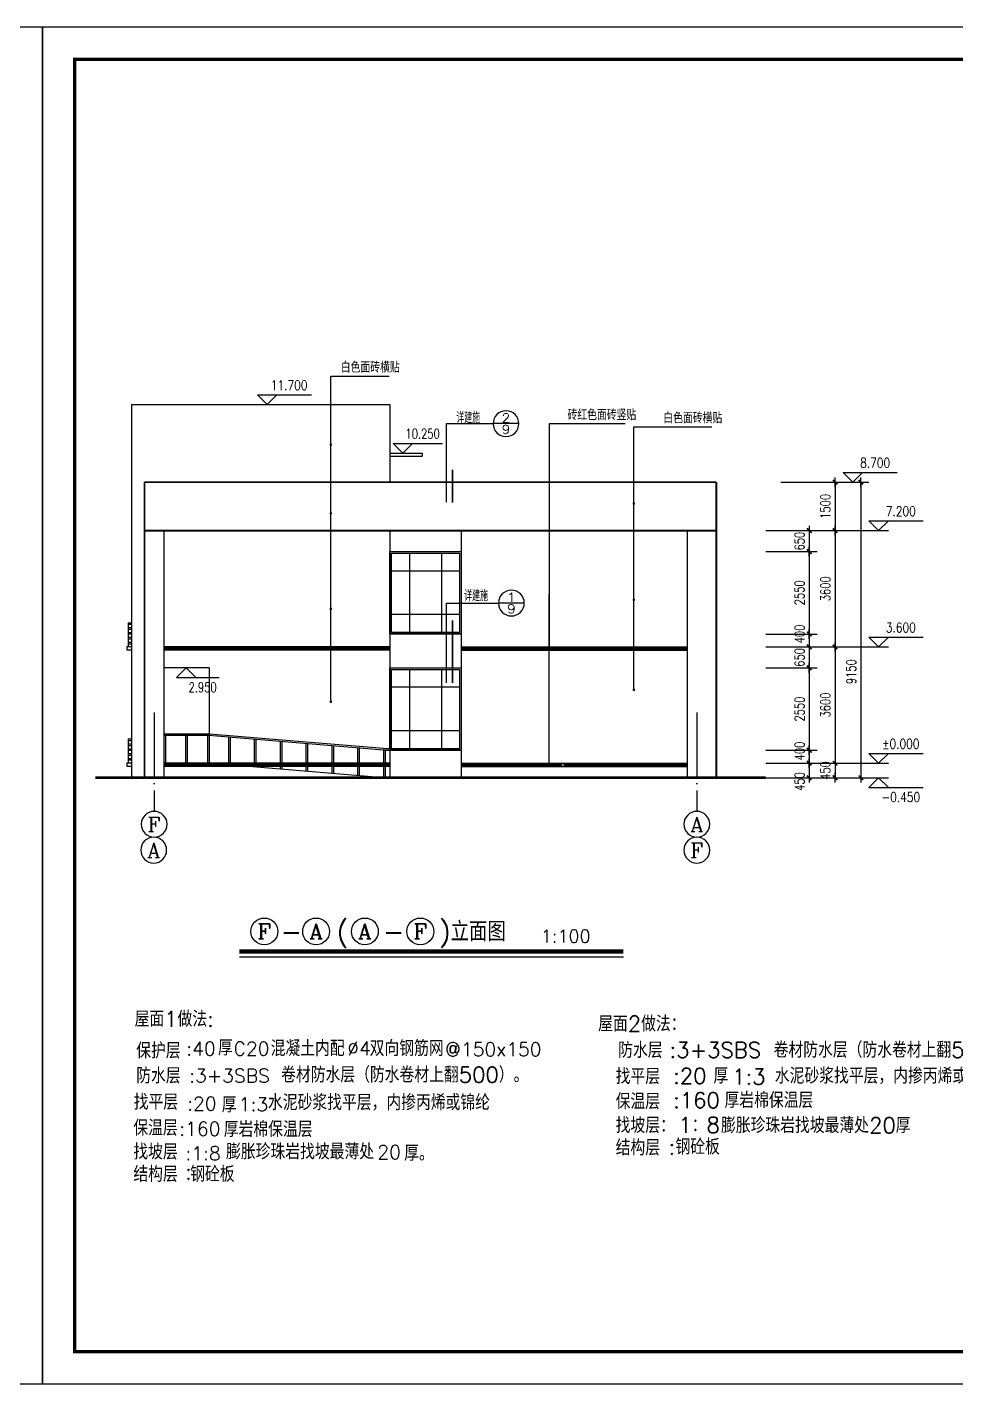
# Model space of a CAD drawing. Extents: x -105837 to 547563, y 466041 to 508041.
# Drawn here: x 250088 to 278840, y 466041 to 508041 of the extents above; entities that cross this region are included whole.
import ezdxf
from ezdxf.enums import TextEntityAlignment as Align

# ---------------------------------------------------------------- set-up
doc = ezdxf.new("R2010")
doc.units = 0
doc.header["$LTSCALE"] = 1000
doc.header["$MEASUREMENT"] = 0
doc.linetypes.add('DOTE', pattern=[2.42, 2, -0.2, 0.02, -0.2])
doc.layers.get('0').update_dxf_attribs({"linetype": 'CONTINUOUS'})
doc.layers.get('DEFPOINTS').update_dxf_attribs({"linetype": 'CONTINUOUS'})
for name, color, linetype in [('AXIS', 3, 'CONTINUOUS'), ('AXIS_TEXT', 7, 'CONTINUOUS'), ('DIM_LEAD', 3, 'CONTINUOUS'), ('DIM_SYMB', 3, 'CONTINUOUS'), ('DOTE', 1, 'DOTE'), ('PUB_DIM', 3, 'CONTINUOUS'), ('PUB_TEXT', 7, 'CONTINUOUS'), ('PUB_TITLE', 4, 'CONTINUOUS'), ('SOLID_HATCH', 251, 'CONTINUOUS'), ('S详图索引', 7, 'CONTINUOUS'), ('t-填充', 8, 'CONTINUOUS')]:
    doc.layers.add(name, color=color, linetype=linetype)
doc.styles.add('_TCH_DIM', font='SIMPLEX', dxfattribs={"bigfont": 'GBCBIG'})
doc.styles.add('COMP', font='COMPLEX', dxfattribs={"bigfont": 'hztxt'})
doc.styles.add('COMPLEX', font='COMPLEX.shx')
doc.styles.add('DIM_FONT', font='SIMPLEX.shx', dxfattribs={"width": 0.75})
doc.styles.get("Standard").update_dxf_attribs({"font": 'txt.shx', "bigfont": 'hzdx.shx'})
doc.styles.add('国标仿宋', font='SIMPLEX.shx', dxfattribs={"width": 0.75, "bigfont": 'gbhzfs.shx'})
doc.dimstyles.new('DIMN', dxfattribs={"dimtxt": 300, "dimasz": 1, "dimexe": 250, "dimexo": 300, "dimgap": 150, "dimtad": 1, "dimdec": 0, "dimzin": 0, "dimdsep": 46, "dimtxsty": 'DIM_FONT', "dimblk": '_DIMX', "dimcen": 0.09, "dimclrt": 7, "dimadec": 0, "dimazin": 0, "dimtfac": 1, "dimtdec": 0, "dimtix": 1, "dimtmove": 2, "dimatfit": 3, "dimldrblk": '_DIMX', "dimfxl": 1, "dimtolj": 1, "dimtzin": 0, "dimarcsym": 0})
pattern_1 = [(90, (7690.94, 460846.172), (-37.5, 7e-15), [])]
pattern_2 = [(90, (7690.94, 457246.172), (-37.5, 7e-15), [])]

# ---------------------------------------------------------------- blocks, each defined once
blk = doc.blocks.new('_axiso')
blk.add_circle((0, 0), 0.5)
at = {"layer": 'AXIS_TEXT', "style": 'COMPLEX', "width": 1.041667}
blk.add_attdef('A', text='', height=0.56, dxfattribs=at).set_placement((-0.25, -0.28), (0.25, -0.28), align=Align.FIT)
blk = doc.blocks.new('_INDEX')
blk.add_line((-0.5, 0), (0.5, 0))
blk.add_circle((0, 0), 0.5)
at = {"style": 'COMP'}
for tag, width, p, p2 in [('1', 2.333333, (-0.17, 0.05), (0.17, 0.05)), ('-', 1.166667, (-0.17, -0.39), (0.17, -0.39))]:
    blk.add_attdef(tag, text='', height=0.34, dxfattribs=dict(at, width=width)).set_placement(p, p2, align=Align.FIT)
blk = doc.blocks.new('_DIMX')
blk.add_line((-150, 0), (150, 0))
at = {"const_width": 50}
blk.add_lwpolyline([(-70, -70), (70, 70)], dxfattribs=at)
blk = doc.blocks.new('*D221')
at = {"layer": 'DEFPOINTS', "color": 0, "transparency": 16777216}
for p in [(273117, 493954), (273117, 484804), (275900, 484804)]:
    blk.add_point(p, dxfattribs=at)
at = {"layer": 'PUB_DIM', "color": 0, "lineweight": -2, "transparency": 16777216}
for p, q in [((273417, 493954), (276150, 493954)), ((275900, 493953), (275900, 484805)), ((273417, 484804), (276150, 484804))]:
    blk.add_line(p, q, dxfattribs=at)
for p, rotation in [((275900, 493954), 90), ((275900, 484804), 270)]:
    blk.add_blockref('_DIMX', p, dxfattribs=dict(at, rotation=rotation))
at = {"layer": 'PUB_DIM', "color": 7, "transparency": 16777216, "insert": (275600, 488086), "char_height": 300, "attachment_point": 5, "rotation": 90, "style": 'DIM_FONT'}
blk.add_mtext('\\A1;9150', dxfattribs=at)
blk = doc.blocks.new('*D222')
at = {"layer": 'DEFPOINTS', "color": 0, "transparency": 16777216}
for p in [(272655, 488854), (272655, 488204), (274300, 488204)]:
    blk.add_point(p, dxfattribs=at)
at = {"layer": 'PUB_DIM', "color": 0, "lineweight": -2, "transparency": 16777216}
for p, q in [((272955, 488854), (274550, 488854)), ((274300, 488855), (274300, 488856)), ((274300, 488854), (274300, 488204)), ((272955, 488204), (274550, 488204)), ((274300, 488203), (274300, 488202))]:
    blk.add_line(p, q, dxfattribs=at)
for p, rotation in [((274300, 488854), 270), ((274300, 488204), 90)]:
    blk.add_blockref('_DIMX', p, dxfattribs=dict(at, rotation=rotation))
at = {"layer": 'PUB_DIM', "color": 7, "transparency": 16777216, "insert": (274000, 488529), "char_height": 300, "attachment_point": 5, "rotation": 90, "style": 'DIM_FONT'}
blk.add_mtext('\\A1;650', dxfattribs=at)
blk = doc.blocks.new('*D223')
at = {"layer": 'DEFPOINTS', "color": 0, "transparency": 16777216}
for p in [(272655, 488204), (272655, 485654), (274300, 485654)]:
    blk.add_point(p, dxfattribs=at)
at = {"layer": 'PUB_DIM', "color": 0, "lineweight": -2, "transparency": 16777216}
for p, q in [((272955, 488204), (274550, 488204)), ((274300, 488203), (274300, 485655)), ((272955, 485654), (274550, 485654))]:
    blk.add_line(p, q, dxfattribs=at)
for p, rotation in [((274300, 488204), 90), ((274300, 485654), 270)]:
    blk.add_blockref('_DIMX', p, dxfattribs=dict(at, rotation=rotation))
at = {"layer": 'PUB_DIM', "color": 7, "transparency": 16777216, "insert": (274000, 486929), "char_height": 300, "attachment_point": 5, "rotation": 90, "style": 'DIM_FONT'}
blk.add_mtext('\\A1;2550', dxfattribs=at)
blk = doc.blocks.new('*D224')
at = {"layer": 'DEFPOINTS', "color": 0, "transparency": 16777216}
for p in [(272655, 485654), (272655, 485254), (274300, 485254)]:
    blk.add_point(p, dxfattribs=at)
at = {"layer": 'PUB_DIM', "color": 0, "lineweight": -2, "transparency": 16777216}
for p, q in [((272955, 485654), (274550, 485654)), ((274300, 485653), (274300, 485255)), ((272955, 485254), (274550, 485254))]:
    blk.add_line(p, q, dxfattribs=at)
for p, rotation in [((274300, 485654), 90), ((274300, 485254), 270)]:
    blk.add_blockref('_DIMX', p, dxfattribs=dict(at, rotation=rotation))
at = {"layer": 'PUB_DIM', "color": 7, "transparency": 16777216, "insert": (274000, 485631), "char_height": 300, "attachment_point": 5, "rotation": 90, "style": 'DIM_FONT'}
blk.add_mtext('\\A1;400', dxfattribs=at)
blk = doc.blocks.new('*D225')
at = {"layer": 'DEFPOINTS', "color": 0, "transparency": 16777216}
for p in [(272655, 485254), (272655, 484804), (274300, 484804)]:
    blk.add_point(p, dxfattribs=at)
at = {"layer": 'PUB_DIM', "color": 0, "lineweight": -2, "transparency": 16777216}
for p, q in [((272955, 485254), (274550, 485254)), ((274300, 485253), (274300, 484805)), ((272955, 484804), (274550, 484804))]:
    blk.add_line(p, q, dxfattribs=at)
for p, rotation in [((274300, 485254), 90), ((274300, 484804), 270)]:
    blk.add_blockref('_DIMX', p, dxfattribs=dict(at, rotation=rotation))
at = {"layer": 'PUB_DIM', "color": 7, "transparency": 16777216, "insert": (274000, 484689), "char_height": 300, "attachment_point": 5, "rotation": 90, "style": 'DIM_FONT'}
blk.add_mtext('\\A1;450', dxfattribs=at)
blk = doc.blocks.new('*D226')
at = {"layer": 'DEFPOINTS', "color": 0, "transparency": 16777216}
for p in [(273117, 488854), (273117, 485254), (275100, 485254)]:
    blk.add_point(p, dxfattribs=at)
at = {"layer": 'PUB_DIM', "color": 0, "lineweight": -2, "transparency": 16777216}
for p, q in [((273417, 488854), (275350, 488854)), ((275100, 488853), (275100, 485255)), ((273417, 485254), (275350, 485254))]:
    blk.add_line(p, q, dxfattribs=at)
for p, rotation in [((275100, 488854), 90), ((275100, 485254), 270)]:
    blk.add_blockref('_DIMX', p, dxfattribs=dict(at, rotation=rotation))
at = {"layer": 'PUB_DIM', "color": 7, "transparency": 16777216, "insert": (274800, 487054), "char_height": 300, "attachment_point": 5, "rotation": 90, "style": 'DIM_FONT'}
blk.add_mtext('\\A1;3600', dxfattribs=at)
blk = doc.blocks.new('*D227')
at = {"layer": 'DEFPOINTS', "color": 0, "transparency": 16777216}
for p in [(273117, 485254), (273117, 484804), (275100, 484804)]:
    blk.add_point(p, dxfattribs=at)
at = {"layer": 'PUB_DIM', "color": 0, "lineweight": -2, "transparency": 16777216}
for p, q in [((273417, 485254), (275350, 485254)), ((275100, 485255), (275100, 485256)), ((275100, 485254), (275100, 484804)), ((273417, 484804), (275350, 484804)), ((275100, 484803), (275100, 484802))]:
    blk.add_line(p, q, dxfattribs=at)
for p, rotation in [((275100, 485254), 270), ((275100, 484804), 90)]:
    blk.add_blockref('_DIMX', p, dxfattribs=dict(at, rotation=rotation))
at = {"layer": 'PUB_DIM', "color": 7, "transparency": 16777216, "insert": (274800, 485029), "char_height": 300, "attachment_point": 5, "rotation": 90, "style": 'DIM_FONT'}
blk.add_mtext('\\A1;450', dxfattribs=at)
blk = doc.blocks.new('*D228')
at = {"layer": 'DEFPOINTS', "color": 0, "transparency": 16777216}
for p in [(272655, 489254), (272655, 488854), (274300, 488854)]:
    blk.add_point(p, dxfattribs=at)
at = {"layer": 'PUB_DIM', "color": 0, "lineweight": -2, "transparency": 16777216}
for p, q in [((272955, 489254), (274550, 489254)), ((274300, 489253), (274300, 488855)), ((272955, 488854), (274550, 488854))]:
    blk.add_line(p, q, dxfattribs=at)
for p, rotation in [((274300, 489254), 90), ((274300, 488854), 270)]:
    blk.add_blockref('_DIMX', p, dxfattribs=dict(at, rotation=rotation))
at = {"layer": 'PUB_DIM', "color": 7, "transparency": 16777216, "insert": (274000, 489254), "char_height": 300, "attachment_point": 5, "rotation": 90, "style": 'DIM_FONT'}
blk.add_mtext('\\A1;400', dxfattribs=at)
blk = doc.blocks.new('*D229')
at = {"layer": 'DEFPOINTS', "color": 0, "transparency": 16777216}
for p in [(272655, 491804), (272655, 489254), (274300, 489254)]:
    blk.add_point(p, dxfattribs=at)
at = {"layer": 'PUB_DIM', "color": 0, "lineweight": -2, "transparency": 16777216}
for p, q in [((272955, 491804), (274550, 491804)), ((274300, 491803), (274300, 489255)), ((272955, 489254), (274550, 489254))]:
    blk.add_line(p, q, dxfattribs=at)
for p, rotation in [((274300, 491804), 90), ((274300, 489254), 270)]:
    blk.add_blockref('_DIMX', p, dxfattribs=dict(at, rotation=rotation))
at = {"layer": 'PUB_DIM', "color": 7, "transparency": 16777216, "insert": (274000, 490529), "char_height": 300, "attachment_point": 5, "rotation": 90, "style": 'DIM_FONT'}
blk.add_mtext('\\A1;2550', dxfattribs=at)
blk = doc.blocks.new('*D230')
at = {"layer": 'DEFPOINTS', "color": 0, "transparency": 16777216}
for p in [(272655, 492454), (272655, 491804), (274300, 491804)]:
    blk.add_point(p, dxfattribs=at)
at = {"layer": 'PUB_DIM', "color": 0, "lineweight": -2, "transparency": 16777216}
for p, q in [((272955, 492454), (274550, 492454)), ((274300, 492455), (274300, 492456)), ((274300, 492454), (274300, 491804)), ((272955, 491804), (274550, 491804)), ((274300, 491803), (274300, 491802))]:
    blk.add_line(p, q, dxfattribs=at)
for p, rotation in [((274300, 492454), 270), ((274300, 491804), 90)]:
    blk.add_blockref('_DIMX', p, dxfattribs=dict(at, rotation=rotation))
at = {"layer": 'PUB_DIM', "color": 7, "transparency": 16777216, "insert": (274000, 492129), "char_height": 300, "attachment_point": 5, "rotation": 90, "style": 'DIM_FONT'}
blk.add_mtext('\\A1;650', dxfattribs=at)
blk = doc.blocks.new('*D231')
at = {"layer": 'DEFPOINTS', "color": 0, "transparency": 16777216}
for p in [(273117, 493954), (273117, 492454), (275100, 492454)]:
    blk.add_point(p, dxfattribs=at)
at = {"layer": 'PUB_DIM', "color": 0, "lineweight": -2, "transparency": 16777216}
for p, q in [((273417, 493954), (275350, 493954)), ((275100, 493953), (275100, 492455)), ((273417, 492454), (275350, 492454))]:
    blk.add_line(p, q, dxfattribs=at)
for p, rotation in [((275100, 493954), 90), ((275100, 492454), 270)]:
    blk.add_blockref('_DIMX', p, dxfattribs=dict(at, rotation=rotation))
at = {"layer": 'PUB_DIM', "color": 7, "transparency": 16777216, "insert": (274800, 493204), "char_height": 300, "attachment_point": 5, "rotation": 90, "style": 'DIM_FONT'}
blk.add_mtext('\\A1;1500', dxfattribs=at)
blk = doc.blocks.new('*D232')
at = {"layer": 'DEFPOINTS', "color": 0, "transparency": 16777216}
for p in [(273117, 492454), (273117, 488854), (275100, 488854)]:
    blk.add_point(p, dxfattribs=at)
at = {"layer": 'PUB_DIM', "color": 0, "lineweight": -2, "transparency": 16777216}
for p, q in [((273417, 492454), (275350, 492454)), ((275100, 492453), (275100, 488855)), ((273417, 488854), (275350, 488854))]:
    blk.add_line(p, q, dxfattribs=at)
for p, rotation in [((275100, 492454), 90), ((275100, 488854), 270)]:
    blk.add_blockref('_DIMX', p, dxfattribs=dict(at, rotation=rotation))
at = {"layer": 'PUB_DIM', "color": 7, "transparency": 16777216, "insert": (274800, 490654), "char_height": 300, "attachment_point": 5, "rotation": 90, "style": 'DIM_FONT'}
blk.add_mtext('\\A1;3600', dxfattribs=at)

msp = doc.modelspace()

# ---------------------------------------------------------------- hatches: boundary and pattern name
at = {"layer": 't-填充'}
h = msp.add_hatch(dxfattribs=at)
h.set_pattern_fill('ANSI31', color=256, scale=300, angle=45, style=0)
h.set_pattern_definition(pattern_1)
h.paths.add_polyline_path([(261320.60653, 488754.42051), (261320.60653, 488854.42051), (254320.60653, 488854.42051), (254320.60653, 488754.42051)])
h.paths.add_polyline_path([(269605.45583, 488754.42051), (269605.45583, 488854.42051), (266679.79935, 488854.42051), (266679.79935, 488826.03886, -0.4142135624), (266707.86804, 488797.97017, -1), (266651.73066, 488797.97017, -0.4142135624), (266679.79935, 488826.03886), (266679.79935, 488854.42051), (263520.60653, 488854.42051), (263520.60653, 488754.42051)])
h = msp.add_hatch(color=256, dxfattribs=at)
edge = h.paths.add_edge_path()
edge.add_arc((266679.79935, 488797.97017), 28.06869, 0, 360)
h = msp.add_hatch(dxfattribs=at)
h.set_pattern_fill('ANSI31', color=256, scale=300, angle=45, style=0)
h.set_pattern_definition(pattern_1)
h.paths.add_polyline_path([(270520.60653, 488754.42051), (270520.60653, 488854.42051), (269605.45583, 488854.42051), (269605.45583, 488754.42051)])
h = msp.add_hatch(dxfattribs=at)
h.set_pattern_fill('ANSI31', color=256, scale=300, angle=45, style=0)
h.set_pattern_definition(pattern_2)
h.paths.add_polyline_path([(261320.60653, 485154.42051), (261320.60653, 485254.42051), (254320.60653, 485254.42051), (254320.60653, 485154.42051)])
h.paths.add_polyline_path([(269605.45583, 485154.42051), (269605.45583, 485254.42051), (266679.79935, 485254.42051), (266679.79935, 485226.03886, -0.4142135624), (266707.86804, 485197.97017, -1), (266651.73066, 485197.97017, -0.4142135624), (266679.79935, 485226.03886), (266679.79935, 485254.42051), (263520.60653, 485254.42051), (263520.60653, 485154.42051)])
h = msp.add_hatch(dxfattribs=at)
h.set_pattern_fill('ANSI31', color=256, scale=300, angle=45, style=0)
h.set_pattern_definition(pattern_2)
h.paths.add_polyline_path([(270520.60653, 485154.42051), (270520.60653, 485254.42051), (269605.45583, 485254.42051), (269605.45583, 485154.42051)])

# ---------------------------------------------------------------- linework, layer by layer
at = {"linetype": 'Continuous'}
for p, q in [((253320.60653, 496354.42051), (261320.60653, 496354.42051)), ((261320.60653, 496354.42051), (261320.60653, 493954.42051)), ((261320.60653, 494854.42051), (262320.60653, 494854.42051)), ((262320.60653, 494854.42051), (262320.60653, 494754.42051)), ((261320.60653, 494754.42051), (262320.60653, 494754.42051)), ((261320.60653, 492454.42051), (253720.60653, 492454.42051)), ((254320.60653, 492454.42051), (254320.60653, 484804.42051)), ((261320.60653, 492454.42051), (261320.60653, 484804.42051)), ((263520.60653, 492454.42051), (263520.60653, 484804.42051)), ((270520.60653, 492454.42051), (270520.60653, 484804.42051)), ((261320.60653, 491804.42051), (263520.60653, 491804.42051)), ((261320.60653, 489254.42051), (263520.60653, 489254.42051)), ((261320.60653, 488204.42051), (263520.60653, 488204.42051)), ((254370.60653, 486107.54011), (254370.60653, 485254.42051)), ((254987.54566, 486107.54011), (254987.54566, 485254.59382)), ((255037.54566, 486103.37344), (255037.54566, 485250.42716)), ((255670.60653, 486107.54011), (255670.60653, 485254.59382)), ((255720.60653, 486103.37344), (255720.60653, 485250.42716)), ((256320.60653, 486057.36679), (256320.60653, 485204.42051)), ((256370.60653, 486053.20013), (256370.60653, 485200.25385)), ((257120.60653, 485990.70013), (257120.60653, 485137.75385)), ((257170.60653, 485986.53346), (257170.60653, 485133.58718)), ((257920.60653, 485924.03346), (257920.60653, 485071.08718)), ((257970.60653, 485919.86679), (257970.60653, 485066.92051)), ((258720.60653, 485857.36679), (258720.60653, 485004.42051)), ((258770.60653, 485853.20013), (258770.60653, 485000.25385)), ((259520.60653, 485790.70013), (259520.60653, 484937.75385)), ((259570.60653, 485786.53346), (259570.60653, 484933.58718)), ((260320.60653, 485724.03346), (260320.60653, 484871.08718)), ((260370.60653, 485719.86679), (260370.60653, 484866.92051)), ((261120.60653, 485657.54011), (261120.60653, 484804.42051)), ((261170.60653, 485657.54011), (261170.60653, 484804.42051)), ((261320.60653, 485654.42051), (263520.60653, 485654.42051))]:
    msp.add_line(p, q, dxfattribs=at)
for p, q in [((253320.60653, 496354.42051), (253320.60653, 484804.42051)), ((253320.60653, 488854.42051), (253170.60653, 488854.42051)), ((253170.60653, 488854.42051), (253170.60653, 488754.42051)), ((253320.60653, 488754.42051), (253170.60653, 488754.42051)), ((255720.60653, 488204.42051), (254320.60653, 488204.42051)), ((255720.60653, 488204.42051), (255720.60653, 485254.42051)), ((255720.60653, 486157.54011), (254320.60653, 486157.54011)), ((255720.60653, 486107.54011), (254320.60653, 486107.54011)), ((261118.5268, 485657.54011), (255716.45426, 486107.71282)), ((261120.60653, 485707.54011), (255720.60653, 486157.54011)), ((261118.5268, 485657.54011), (261420.60653, 485657.54011)), ((261120.60653, 485707.54011), (261420.60653, 485707.54011)), ((261420.60653, 485707.54011), (261420.60653, 485657.54011)), ((253320.60653, 485254.42051), (253170.60653, 485254.42051)), ((253170.60653, 485254.42051), (253170.60653, 485154.42051)), ((253320.60653, 485154.42051), (253170.60653, 485154.42051)), ((255720.60653, 485254.42051), (254320.60653, 485254.42051)), ((261120.60653, 484804.42051), (255720.60653, 485254.42051))]:
    msp.add_line(p, q)
at = {"color": 163, "linetype": 'Continuous'}
for p, q in [((261920.60653, 491754.42051), (261920.60653, 489304.42051)), ((262920.60653, 491754.42051), (262920.60653, 489304.42051)), ((263470.60653, 491204.42051), (261370.60653, 491204.42051)), ((263470.60653, 489854.42051), (261370.60653, 489854.42051)), ((253220.60653, 489604.42051), (253320.60653, 489604.42051)), ((253220.60653, 489604.42051), (253220.60653, 488854.42051)), ((253220.60653, 489554.42051), (253320.60653, 489554.42051)), ((253220.60653, 489454.42051), (253320.60653, 489454.42051)), ((253220.60653, 489404.42051), (253320.60653, 489404.42051)), ((253220.60653, 489304.42051), (253320.60653, 489304.42051)), ((253220.60653, 489254.42051), (253320.60653, 489254.42051)), ((253220.60653, 489154.42051), (253320.60653, 489154.42051)), ((253220.60653, 489104.42051), (253320.60653, 489104.42051)), ((253220.60653, 489004.42051), (253320.60653, 489004.42051)), ((253220.60653, 488954.42051), (253320.60653, 488954.42051)), ((261920.60653, 488154.42051), (261920.60653, 485704.42051)), ((262920.60653, 488154.42051), (262920.60653, 485704.42051)), ((263470.60653, 487604.42051), (261370.60653, 487604.42051)), ((253220.60653, 486004.42051), (253320.60653, 486004.42051)), ((253220.60653, 486004.42051), (253220.60653, 485254.42051)), ((253220.60653, 485954.42051), (253320.60653, 485954.42051)), ((263470.60653, 486254.42051), (261370.60653, 486254.42051)), ((253220.60653, 485854.42051), (253320.60653, 485854.42051)), ((253220.60653, 485804.42051), (253320.60653, 485804.42051)), ((253220.60653, 485704.42051), (253320.60653, 485704.42051)), ((253220.60653, 485654.42051), (253320.60653, 485654.42051)), ((253220.60653, 485554.42051), (253320.60653, 485554.42051)), ((253220.60653, 485504.42051), (253320.60653, 485504.42051)), ((253220.60653, 485404.42051), (253320.60653, 485404.42051)), ((253220.60653, 485354.42051), (253320.60653, 485354.42051))]:
    msp.add_line(p, q, dxfattribs=at)
at = {"linetype": 'Continuous'}
for points, const_width in [([(253720.60653, 493954.42051), (271420.60653, 493954.42051)], 60), ([(253720.60653, 493954.42051), (253720.60653, 484804.42051)], 60), ([(271420.60653, 493954.42051), (271420.60653, 484804.42051)], 60), ([(253720.60653, 492454.42051), (271420.60653, 492454.42051)], 60), ([(252196.33301, 484804.42051), (272954.55546, 484804.42051)], 80)]:
    msp.add_lwpolyline(points, dxfattribs=dict(at, const_width=const_width))
for points in [[(261320.60653, 491804.42051), (263520.60653, 491804.42051), (263520.60653, 489254.42051), (261320.60653, 489254.42051)], [(261320.60653, 488204.42051), (263520.60653, 488204.42051), (263520.60653, 485654.42051), (261320.60653, 485654.42051)]]:
    msp.add_lwpolyline(points, close=True, dxfattribs=at)
at = {"color": 163, "linetype": 'Continuous'}
for points in [[(261370.60653, 491754.42051), (263470.60653, 491754.42051), (263470.60653, 489304.42051), (261370.60653, 489304.42051)], [(261370.60653, 488154.42051), (263470.60653, 488154.42051), (263470.60653, 485704.42051), (261370.60653, 485704.42051)]]:
    msp.add_lwpolyline(points, close=True, dxfattribs=at)
at = {"layer": 'DIM_LEAD'}
for p, q in [((259491.04184, 490034.80446), (259491.04184, 497239.3836)), ((259491.04184, 492990.04823), (259491.04184, 497239.3836)), ((259491.04184, 495114.71592), (259491.04184, 497239.3836)), ((259491.04184, 487159.28235), (259491.04184, 497239.3836)), ((259491.04184, 497239.3836), (261297.37047, 497239.3836)), ((263063.71319, 495765.62835), (264512.68831, 495765.62835)), ((263063.71319, 495765.62835), (263063.71319, 493332.90528)), ((266254.339, 485214.69015), (266257.62113, 495768.67025)), ((266257.62113, 488802.94718), (266257.62113, 495768.67025)), ((266257.62113, 495768.67025), (268605.16089, 495768.67025)), ((268871.04367, 487529.06611), (268871.04367, 495669.8119)), ((268871.04367, 490309.90864), (268871.04367, 495669.8119)), ((268871.04367, 493291.5262), (268871.04367, 495669.8119)), ((268871.04367, 495669.8119), (271281.12175, 495669.8119)), ((263063.71319, 490211.71822), (263063.71319, 487739.22457)), ((263063.71319, 490211.71822), (264679.3299, 490211.71822))]:
    msp.add_line(p, q, dxfattribs=at)
at = {"layer": 'DIM_LEAD', "const_width": 40}
for points in [[(259491.04184, 495094.71592, 1), (259491.04184, 495134.71592, 1)], [(268871.04367, 493271.5262, 1), (268871.04367, 493311.5262, 1)], [(259491.04184, 492970.04823, 1), (259491.04184, 493010.04823, 1)], [(268871.04367, 490289.90864, 1), (268871.04367, 490329.90864, 1)], [(259491.04184, 490014.80446, 1), (259491.04184, 490054.80446, 1)], [(266257.62113, 488782.94718, 1), (266257.62113, 488822.94718, 1)], [(268871.04367, 487509.06611, 1), (268871.04367, 487549.06611, 1)], [(259491.04184, 487139.28235, 1), (259491.04184, 487179.28235, 1)], [(266254.33278, 485194.69015, 1), (266254.34522, 485234.69015, 1)]]:
    msp.add_lwpolyline(points, format="xyb", close=True, dxfattribs=at)
at = {"layer": 'DIM_LEAD', "const_width": 50}
for points in [[(263252.61389, 494341.99895), (263252.61389, 493323.72861)], [(263252.61389, 489675.00344), (263252.61389, 487734.13482)]]:
    msp.add_lwpolyline(points, dxfattribs=at)
at = {"layer": 'DIM_SYMB', "const_width": 130}
msp.add_lwpolyline([(256654.90605, 479426.88215), (268544.12138, 479426.88215)], dxfattribs=at)
at = {"layer": 'DIM_SYMB'}
msp.add_lwpolyline([(256659.72265, 479258.00217), (268548.93798, 479258.00217)], dxfattribs=at)
at = {"layer": 'DOTE'}
for p, q in [((254020.60653, 486827.32178), (254020.60653, 483763.99306)), ((270820.60653, 486827.32178), (270820.60653, 483763.99306))]:
    msp.add_line(p, q, dxfattribs=at)
at = {"layer": 'PUB_DIM'}
for p, q in [((257214.9253, 496654.42051), (257814.9253, 496654.42051)), ((257514.9253, 496354.42051), (257214.9253, 496654.42051)), ((257814.9253, 496654.42051), (257514.9253, 496354.42051)), ((257514.9253, 496654.42051), (258892.06816, 496654.42051)), ((261414.9178, 495154.42051), (262014.9178, 495154.42051)), ((261714.9178, 494854.42051), (261414.9178, 495154.42051)), ((261714.9178, 495154.42051), (262949.20352, 495154.42051)), ((262014.9178, 495154.42051), (261714.9178, 494854.42051)), ((274549.87678, 493954.42051), (275949.87678, 493954.42051)), ((275349.87678, 494254.42051), (275949.87678, 494254.42051)), ((275649.87678, 493954.42051), (275349.87678, 494254.42051)), ((275949.87678, 494254.42051), (275649.87678, 493954.42051)), ((275649.87678, 494254.42051), (277027.01963, 494254.42051)), ((276449.87678, 492454.42051), (276149.87678, 492754.42051)), ((276149.87678, 492754.42051), (276749.87678, 492754.42051)), ((276449.87678, 492754.42051), (277827.01963, 492754.42051)), ((276749.87678, 492754.42051), (276449.87678, 492454.42051)), ((275349.87678, 492454.42051), (276749.87678, 492454.42051)), ((276449.87678, 488854.42051), (276149.87678, 489154.42051)), ((276149.87678, 489154.42051), (276749.87678, 489154.42051)), ((276449.87678, 489154.42051), (277827.01963, 489154.42051)), ((276749.87678, 489154.42051), (276449.87678, 488854.42051)), ((275349.87678, 488854.42051), (276749.87678, 488854.42051)), ((255011.11049, 488204.42051), (254711.11049, 487904.42051)), ((255311.11049, 487904.42051), (255011.11049, 488204.42051)), ((254711.11049, 487904.42051), (255311.11049, 487904.42051)), ((255011.11049, 487904.42051), (256031.11049, 487904.42051)), ((276149.87678, 485554.42051), (276749.87678, 485554.42051)), ((276449.87678, 485254.42051), (276149.87678, 485554.42051)), ((276449.87678, 485554.42051), (277827.01963, 485554.42051)), ((276749.87678, 485554.42051), (276449.87678, 485254.42051)), ((275349.87678, 485254.42051), (276749.87678, 485254.42051)), ((276449.87678, 484804.42051), (276149.87678, 484504.42051)), ((276149.87678, 484804.42051), (276749.87678, 484804.42051)), ((276749.87678, 484504.42051), (276449.87678, 484804.42051)), ((276149.87678, 484504.42051), (276749.87678, 484504.42051)), ((276449.87678, 484504.42051), (277827.01963, 484504.42051))]:
    msp.add_line(p, q, dxfattribs=at)
at = {"layer": 'PUB_TITLE'}
for points in [[(191163.01576, 466040.74173), (250563.01576, 466040.74173), (250563.01576, 508040.74173), (191163.01576, 508040.74173)], [(250563.01576, 466040.74173), (309963.01576, 466040.74173), (309963.01576, 508040.74173), (250563.01576, 508040.74173)]]:
    msp.add_lwpolyline(points, close=True, dxfattribs=at)
at = {"layer": 'PUB_TITLE', "const_width": 100}
msp.add_lwpolyline([(251563.01576, 467040.74173), (308963.01576, 467040.74173), (308963.01576, 507040.74173), (251563.01576, 507040.74173)], close=True, dxfattribs=at)
at = {"layer": 'SOLID_HATCH'}
for p, q in [((261320.60653, 488854.42051), (254320.60653, 488854.42051)), ((261320.60653, 488754.42051), (254320.60653, 488754.42051)), ((263520.60653, 488854.42051), (270520.60653, 488854.42051)), ((263520.60653, 488754.42051), (270520.60653, 488754.42051)), ((261320.60653, 485254.42051), (254320.60653, 485254.42051)), ((261320.60653, 485154.42051), (254320.60653, 485154.42051)), ((263520.60653, 485254.42051), (270520.60653, 485254.42051)), ((263520.60653, 485154.42051), (270520.60653, 485154.42051))]:
    msp.add_line(p, q, dxfattribs=at)
at = {"layer": 'S详图索引'}
msp.add_circle((266679.79935, 488797.97017), 28.06869, dxfattribs=at)

# ---------------------------------------------------------------- block references
at = {"layer": 'AXIS'}
ref = msp.add_blockref('_axiso', (254020.60653, 483363.99306), dxfattribs=dict(at, xscale=-800, yscale=800, zscale=800))
ref.add_attrib('A', 'F', dxfattribs={"layer": 'AXIS_TEXT', "height": 448, "style": 'COMPLEX', "width": 1.171875}).set_placement((253820.60653, 483139.99306), (254220.60653, 483139.99306), align=Align.FIT)
ref = msp.add_blockref('_axiso', (270820.60653, 483363.99306), dxfattribs=dict(at, xscale=-800, yscale=800, zscale=800))
ref.add_attrib('A', 'A', dxfattribs={"layer": 'AXIS_TEXT', "height": 448, "style": 'COMPLEX', "width": 1.041667}).set_placement((270620.60653, 483139.99306), (271020.60653, 483139.99306), align=Align.FIT)
ref = msp.add_blockref('_axiso', (254006.45528, 482564.24346), dxfattribs=dict(at, xscale=-800, yscale=800, zscale=800))
ref.add_attrib('A', 'A', dxfattribs={"layer": 'AXIS_TEXT', "height": 448, "style": 'COMPLEX', "width": 1.041667}).set_placement((253806.45528, 482340.24346), (254206.45528, 482340.24346), align=Align.FIT)
ref = msp.add_blockref('_axiso', (270820.60653, 482563.99306), dxfattribs=dict(at, xscale=-800, yscale=800, zscale=800))
ref.add_attrib('A', 'F', dxfattribs={"layer": 'AXIS_TEXT', "height": 448, "style": 'COMPLEX', "width": 1.171875}).set_placement((270620.60653, 482339.99306), (271020.60653, 482339.99306), align=Align.FIT)
ref = msp.add_blockref('_axiso', (257430.74811, 480046.18599), dxfattribs=dict(at, xscale=832, yscale=832, zscale=832))
ref.add_attrib('A', 'F', dxfattribs={"layer": 'AXIS_TEXT', "height": 465.92, "style": 'COMPLEX', "width": 1.171875}).set_placement((257222.74811, 479813.22599), (257638.74811, 479813.22599), align=Align.FIT)
at = {"layer": 'AXIS', "xscale": 832, "yscale": 832, "zscale": 832}
for p in [(259034.11544, 480046.18599), (260543.21962, 480046.18599)]:
    msp.add_blockref('_axiso', p, dxfattribs=at).add_auto_attribs({'A': 'A'})
at = {"layer": 'AXIS'}
ref = msp.add_blockref('_axiso', (262260.57313, 480046.18599), dxfattribs=dict(at, xscale=832, yscale=832, zscale=832))
ref.add_attrib('A', 'F', dxfattribs={"layer": 'AXIS_TEXT', "height": 465.92, "style": 'COMPLEX', "width": 1.171875}).set_placement((262052.57313, 479813.22599), (262468.57313, 479813.22599), align=Align.FIT)
at = {"layer": 'S详图索引'}
ref = msp.add_blockref('_INDEX', (264912.68831, 495765.62835), dxfattribs=dict(at, xscale=-800, yscale=800, zscale=800))
ref.add_attrib('1', '2', dxfattribs={"layer": '0', "height": 272, "style": 'COMP', "width": 1.5}).set_placement((264776.68831, 495805.62835), (265048.68831, 495805.62835), align=Align.FIT)
ref.add_attrib('-', '9', dxfattribs={"layer": '0', "height": 272, "style": 'COMP', "width": 1.5}).set_placement((264776.68831, 495453.62835), (265048.68831, 495453.62835), align=Align.FIT)
ref = msp.add_blockref('_INDEX', (265079.3299, 490211.71822), dxfattribs=dict(at, xscale=-800, yscale=800, zscale=800))
ref.add_attrib('1', '1', dxfattribs={"layer": '0', "height": 272, "style": 'COMP', "width": 2.333333}).set_placement((264943.3299, 490251.71822), (265215.3299, 490251.71822), align=Align.FIT)
ref.add_attrib('-', '9', dxfattribs={"layer": '0', "height": 272, "style": 'COMP', "width": 1.5}).set_placement((264943.3299, 489899.71822), (265215.3299, 489899.71822), align=Align.FIT)

# ---------------------------------------------------------------- texts
at = {"layer": 'DIM_SYMB', "color": 7}
msp.add_text('-  (  -  )立面图', height=600, dxfattribs=at).set_placement((257930.48921, 479743.36626))
at = {"layer": 'PUB_DIM', "color": 7, "style": 'DIM_FONT'}
for s, width, p in [('11.700', 0.8, (258203.49673, 496954.42051)), ('10.250', 0.75, (262332.06066, 495454.42051)), ('8.700', 0.8, (276338.4482, 494554.42051)), ('7.200', 0.8, (277138.4482, 493054.42051)), ('3.600', 0.8, (277138.4482, 489454.42051)), ('2.950', 0.75, (255521.11049, 487604.42051)), ('%%p0.000', 0.8, (277138.4482, 485854.42051)), ('-0.450', 0.8, (277138.4482, 484204.42051))]:
    msp.add_text(s, height=300, dxfattribs=dict(at, width=width)).set_placement(p, align=Align.MIDDLE)
at = {"layer": 'PUB_TEXT', "style": '_TCH_DIM'}
for s, p in [('白色面砖横贴', (259799.81728, 497344.3836)), ('砖红色面砖竖贴', (266817.18217, 495873.67025)), ('白色面砖横贴', (269783.56856, 495774.8119))]:
    msp.add_text(s, height=337.588652, dxfattribs=at).set_placement(p)
at = {"layer": 'PUB_TEXT'}
for s, height, p in [('1:100', 400, (265989.74306, 479700.09537)), ('屋面1做法:', 482.269504, (253415.17911, 477094.85293)), ('屋面2做法： ', 482.269504, (267766.38267, 476946.7148)), ('厚', 482.2695, (255995.31552, 476204.50431)), ('混凝土内配', 482.269504, (257626.16389, 476186.22703)), ('双向钢筋网', 482.269504, (260692.41321, 476186.22703)), ('保护层', 482.269504, (253466.07439, 476114.34836)), (':40', 425, (255015.44424, 476204.50431)), ('C20', 425, (256480.40142, 476204.50431)), ('%%C4', 425, (259999.3043, 476218.25613)), ('@150x150', 425, (263025.2622, 476186.22703)), ('防水层', 482.269504, (268386.64948, 476131.04837)), (':3+3SBS', 482.269504, (269978.83818, 476137.7813)), ('卷材防水层（防水卷材上翻500）。', 482.2695035, (273198.82089, 476137.7813)), ('防水层', 482.269504, (253466.07439, 475339.22383)), ('卷材防水层（防水卷材上翻500）。', 482.2695035, (257951.89086, 475369.2765)), ('水泥砂浆找平层，内掺丙烯或锦纶', 482.2695035, (273234.4558, 475333.82238)), (':3+3SBS', 425, (255105.66032, 475369.2765)), ('找平层', 482.269504, (268307.49752, 475316.5966)), (':20', 482.269504, (270084.61608, 475333.82238)), ('厚', 482.2695, (271336.62018, 475333.82238)), ('1:3', 482.269504, (271916.99243, 475307.88743)), ('找平层', 482.269504, (253386.92243, 474524.77206)), ('水泥砂浆找平层，内掺丙烯或锦纶', 482.2695035, (257544.11905, 474511.13601)), ('保温层', 482.269504, (268307.49752, 474543.24301)), (':160', 482.269504, (270085.83429, 474579.47798)), ('厚岩棉保温层', 482.269504, (271678.33092, 474579.47798)), (':20', 425, (255042.43161, 474503.65119)), ('厚', 482.2695, (256111.27128, 474439.75664)), ('1:3', 425, (256637.97949, 474478.52135)), ('保温层', 482.269504, (253375.66898, 473723.43686)), ('厚岩棉保温层', 482.269504, (256176.15757, 473679.82451)), ('找坡层：', 482.269504, (268307.49752, 473802.87734)), ('1：8', 482.269504, (270248.94249, 473813.83057)), ('膨胀珍珠岩找坡最薄处20厚', 482.2695035, (271569.2668, 473802.87734)), (':160', 425, (254798.70442, 473723.43686)), ('找坡层', 482.269504, (253375.66898, 472983.07119)), (':1:8', 425, (254988.91145, 472961.95032)), ('膨胀珍珠岩找坡最薄处', 482.269504, (256247.10183, 472989.73152)), ('20', 425, (260931.04566, 473000.95173)), ('厚。', 482.269504, (261761.44795, 472942.96358)), ('结构层', 482.269504, (268307.49752, 473111.86814)), (':', 482.2695, (269945.57077, 473138.9293)), ('钢砼板', 482.269504, (270159.85649, 473138.9293)), ('结构层', 482.269504, (253375.66898, 472292.06198)), (':', 482.2695, (254979.54255, 472367.08712)), ('钢砼板', 482.269504, (255135.94422, 472292.06198))]:
    msp.add_text(s, height=height, dxfattribs=at).set_placement(p)
at = {"layer": 'S详图索引', "style": '国标仿宋', "width": 0.7}
for p in [(263375.07846, 495778.60503), (263617.9727, 490269.00518)]:
    msp.add_text('详建施', height=350, dxfattribs=at).set_placement(p)

# ---------------------------------------------------------------- dimensions: what is measured, and where the dimension line sits
at = {"layer": 'PUB_DIM'}
for base, p1, p2, picture, middle in [((275899.87678, 484804.42051), (273117.38925, 493954.42051), (273117.38925, 484804.42051), '*D221', (275599.87678, 488085.83841)), ((274299.87678, 488854.42051), (272654.55546, 489254.38784), (272654.55546, 488854.42051), '*D228', (273999.87678, 489254.38784)), ((274299.87678, 485254.42051), (272654.55546, 485654.38784), (272654.55546, 485254.42051), '*D224', (273999.87678, 485631.05494)), ((274299.87678, 484804.42051), (272654.55546, 485254.42051), (272654.55546, 484804.42051), '*D225', (273999.87678, 484689.21803))]:
    dim = msp.add_linear_dim(base=base, p1=p1, p2=p2, angle=270, dimstyle='DIMN', dxfattribs=at)
    dim.commit()
    dim.dimension.update_dxf_attribs({"geometry": picture, "text_midpoint": middle, "dimtype": 129})
for p1, p2, distance, picture, middle in [((273117.38925, 493954.42051), (273117.38925, 492454.42051), 1982.48753, '*D231', (274799.87678, 493204.42051)), ((272654.55546, 492454.42051), (272654.55546, 491804.42051), 1645.32132, '*D230', (273999.87678, 492129.42051)), ((273117.38925, 492454.42051), (273117.38925, 488854.42051), 1982.48753, '*D232', (274799.87678, 490654.42051)), ((272654.55546, 491804.42051), (272654.55546, 489254.38784), 1645.32132, '*D229', (273999.87678, 490529.40418)), ((272654.55546, 488854.42051), (272654.55546, 488204.42051), 1645.32132, '*D222', (273999.87678, 488529.42051)), ((273117.38925, 488854.42051), (273117.38925, 485254.42051), 1982.48753, '*D226', (274799.87678, 487054.42051)), ((272654.55546, 488204.42051), (272654.55546, 485654.38784), 1645.32132, '*D223', (273999.87678, 486929.40418)), ((273117.38925, 485254.42051), (273117.38925, 484804.42051), 1982.48753, '*D227', (274799.87678, 485029.42051))]:
    dim = msp.add_aligned_dim(p1=p1, p2=p2, distance=distance, dimstyle='DIMN', dxfattribs=at)
    dim.commit()
    dim.dimension.update_dxf_attribs({"geometry": picture, "text_midpoint": middle})

doc.saveas('drawing.dxf')
